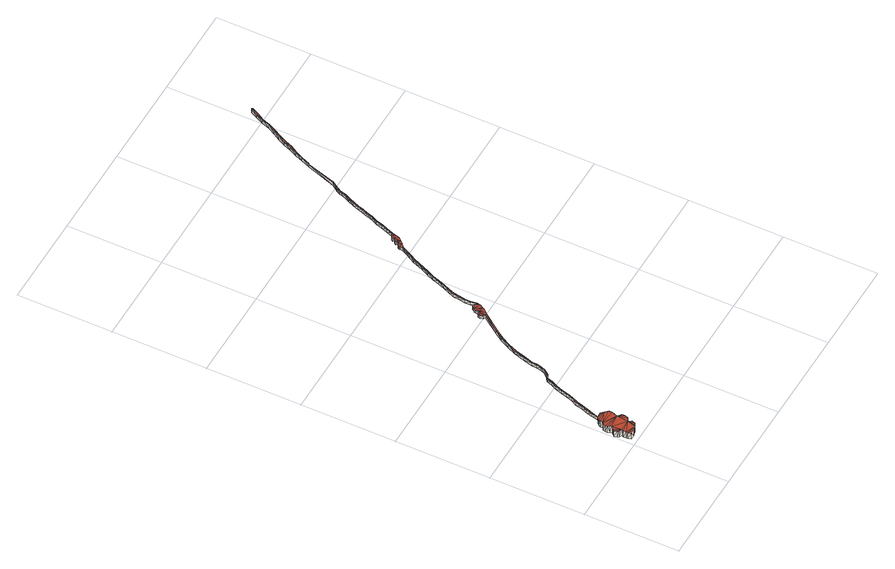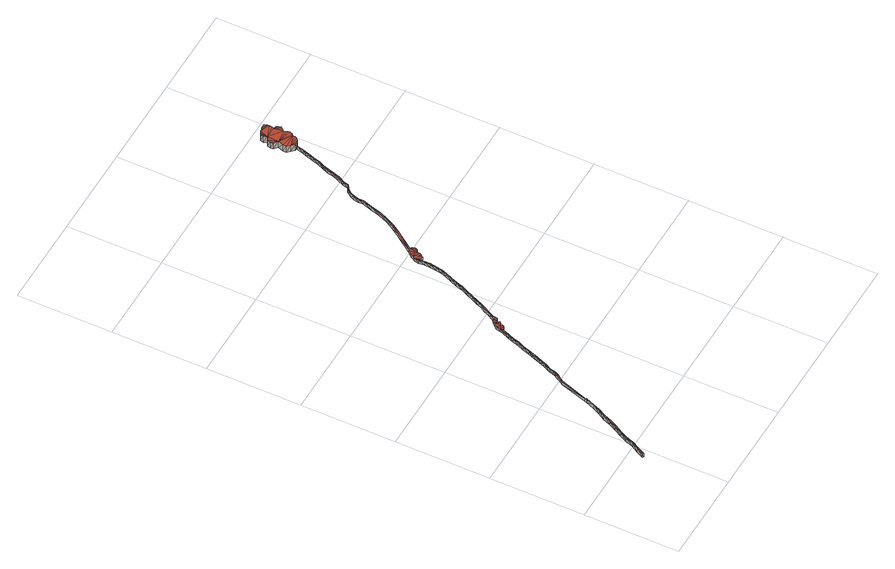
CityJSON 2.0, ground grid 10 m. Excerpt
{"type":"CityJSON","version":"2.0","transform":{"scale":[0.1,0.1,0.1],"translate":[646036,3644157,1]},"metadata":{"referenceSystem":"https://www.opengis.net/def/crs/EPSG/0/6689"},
"CityObjects":{
"otherconstruction1":{"type":"OtherConstruction","attributes":{"class":"08","function":"0801"},"geometry":[{"type":"MultiSurface","lod":"3","boundaries":[[[0,1,2]],[[3,4,5]],[[6,7,8]],[[9,6,10]],[[11,12,3]],[[7,13,14]],[[8,10,6]],[[4,3,12]],[[15,16,11]],[[13,17,18]],[[14,8,7]],[[12,11,16]],[[19,16,20]],[[17,19,21]],[[18,14,13]],[[15,20,16]],[[21,18,17]],[[20,21,19]],[[22,23,24]],[[25,23,26]],[[23,25,24]],[[27,26,28]],[[26,27,25]],[[29,28,30]],[[29,31,32]],[[33,32,31]],[[28,29,27]],[[32,33,34]],[[35,33,36]],[[31,29,30]],[[37,38,39]],[[40,38,41]],[[42,43,44]],[[45,42,46]],[[47,48,49]],[[50,51,52]],[[53,54,55]],[[47,55,54]],[[23,22,56]],[[57,36,58]],[[38,40,39]],[[59,41,60]],[[59,44,43]],[[42,45,61]],[[51,50,48]],[[50,62,63]],[[63,64,65]],[[65,2,1]],[[66,67,68]],[[69,70,71]],[[53,71,72]],[[55,47,49]],[[73,74,75]],[[76,75,77]],[[36,57,35]],[[78,58,79]],[[78,80,81]],[[81,82,83]],[[41,59,40]],[[43,42,61]],[[62,50,52]],[[2,65,64]],[[70,69,67]],[[54,53,72]],[[75,76,73]],[[76,84,85]],[[85,86,87]],[[66,87,86]],[[88,89,90]],[[91,92,93]],[[94,93,95]],[[58,78,57]],[[82,81,80]],[[96,97,98]],[[99,98,100]],[[101,102,103]],[[104,102,105]],[[44,59,60]],[[64,63,62]],[[71,53,69]],[[84,76,77]],[[87,66,68]],[[106,89,107]],[[89,88,108]],[[109,110,111]],[[93,94,91]],[[94,112,113]],[[113,56,22]],[[80,78,79]],[[98,99,96]],[[114,100,115]],[[116,117,101]],[[102,104,103]],[[118,37,119]],[[45,46,120]],[[67,66,70]],[[86,85,84]],[[89,106,121]],[[89,108,74]],[[111,110,122]],[[123,124,125]],[[82,124,83]],[[126,124,127]],[[112,94,95]],[[33,35,34]],[[128,129,130]],[[100,114,99]],[[131,115,132]],[[133,134,116]],[[102,101,117]],[[38,37,135]],[[136,119,137]],[[74,73,138]],[[89,74,138]],[[106,110,139]],[[122,110,126]],[[124,82,125]],[[127,124,140]],[[56,113,112]],[[129,128,141]],[[141,142,129]],[[143,120,144]],[[115,131,114]],[[145,132,146]],[[145,147,133]],[[117,116,134]],[[119,136,118]],[[136,148,149]],[[149,150,151]],[[104,151,150]],[[89,121,90]],[[110,109,139]],[[124,126,110]],[[92,152,141]],[[153,154,143]],[[142,141,154]],[[120,143,155]],[[156,157,46]],[[132,145,131]],[[134,133,147]],[[148,136,137]],[[151,104,105]],[[110,106,107]],[[92,91,152]],[[143,154,155]],[[142,154,158]],[[144,46,157]],[[156,46,159]],[[147,145,146]],[[150,149,148]],[[124,123,140]],[[141,128,92]],[[157,156,160]],[[37,118,135]],[[154,153,158]],[[97,96,161]],[[144,120,46]],[[48,47,51]],[[97,161,162]],[[162,161,163]],[[164,165,166]],[[164,166,167]],[[167,166,168]],[[167,168,169]],[[169,168,170]],[[171,170,172]],[[170,171,169]],[[172,170,173]],[[170,168,174]],[[170,174,175]],[[170,175,176]],[[176,175,177]],[[176,177,178]],[[170,176,179]],[[176,178,180]],[[170,179,181]],[[176,180,182]],[[181,179,183]],[[183,179,184]],[[179,176,185]],[[179,185,186]],[[179,186,187]],[[179,187,188]],[[179,188,189]],[[179,189,190]],[[190,189,191]],[[191,189,192]],[[192,189,193]],[[192,193,194]],[[192,194,195]],[[192,195,163]],[[163,196,192]],[[195,162,163]],[[197,198,199]],[[199,198,200]],[[199,200,201]],[[201,200,202]],[[201,202,203]],[[201,203,204]],[[203,202,205]],[[204,203,206]],[[203,205,207]],[[206,203,208]],[[206,208,209]],[[203,207,210]],[[206,211,212]],[[211,206,209]],[[208,203,213]],[[213,203,214]],[[208,213,215]],[[215,213,216]],[[216,213,217]],[[213,214,218]],[[217,213,219]],[[219,213,220]],[[213,218,221]],[[220,213,222]],[[220,222,223]],[[220,223,224]],[[225,224,226]],[[224,225,220]],[[226,224,227]],[[206,212,228]],[[229,230,224]],[[230,227,224]],[[231,232,233]],[[234,235,236]],[[237,238,236]],[[235,239,240]],[[234,236,238]],[[241,242,243]],[[244,245,246]],[[239,245,247]],[[240,236,235]],[[243,246,245]],[[247,240,239]],[[248,249,250]],[[248,250,251]],[[252,253,254]],[[255,256,254]],[[244,247,245]],[[241,257,242]],[[258,251,250]],[[259,260,258]],[[253,260,261]],[[252,254,256]],[[257,262,263]],[[263,242,257]],[[264,265,266]],[[267,268,269]],[[270,271,272]],[[272,265,270]],[[251,258,260]],[[261,254,253]],[[273,274,275]],[[276,277,273]],[[262,277,278]],[[246,243,242]],[[279,280,281]],[[282,279,283]],[[266,269,268]],[[284,268,285]],[[286,284,287]],[[287,288,286]],[[289,290,231]],[[291,292,289]],[[293,271,291]],[[264,270,265]],[[259,261,260]],[[294,295,296]],[[297,298,296]],[[299,300,301]],[[302,299,303]],[[274,273,277]],[[278,263,262]],[[304,305,306]],[[307,304,308]],[[309,310,311]],[[312,288,313]],[[314,315,316]],[[317,280,314]],[[281,283,279]],[[267,285,268]],[[312,286,288]],[[290,289,292]],[[293,272,271]],[[318,250,249]],[[255,319,256]],[[294,296,298]],[[320,321,297]],[[300,322,323]],[[301,303,299]],[[276,278,277]],[[324,325,237]],[[326,305,324]],[[306,308,304]],[[327,328,329]],[[283,309,311]],[[330,331,311]],[[313,316,315]],[[317,281,280]],[[285,287,284]],[[292,291,271]],[[319,332,333]],[[333,256,319]],[[298,297,321]],[[334,335,320]],[[322,336,337]],[[323,301,300]],[[338,339,340]],[[238,237,325]],[[326,306,305]],[[329,341,342]],[[343,275,342]],[[344,345,342]],[[346,329,328]],[[282,283,311]],[[347,330,311]],[[315,314,280]],[[232,231,290]],[[348,295,349]],[[350,351,352]],[[353,332,350]],[[354,318,249]],[[321,320,335]],[[355,356,334]],[[336,356,357]],[[337,323,322]],[[358,359,354]],[[360,338,361]],[[308,339,338]],[[325,324,305]],[[362,342,341]],[[343,342,345]],[[363,329,346]],[[364,331,329]],[[364,311,331]],[[269,266,265]],[[349,352,351]],[[353,333,332]],[[335,334,356]],[[357,337,336]],[[365,366,367]],[[318,354,368]],[[369,340,339]],[[370,371,360]],[[372,275,274]],[[372,342,275]],[[327,329,331]],[[316,313,288]],[[351,350,332]],[[355,357,356]],[[318,367,366]],[[368,354,359]],[[340,361,338]],[[359,360,371]],[[344,342,362]],[[347,311,310]],[[348,296,295]],[[367,318,368]],[[358,360,359]],[[341,329,363]],[[373,318,366]],[[338,307,308]],[[370,360,361]],[[352,349,295]],[[303,374,302]],[[374,375,302]],[[376,377,378]],[[379,380,376]],[[377,376,380]],[[381,382,379]],[[383,384,385]],[[380,379,382]],[[386,387,381]],[[384,388,389]],[[385,390,383]],[[382,381,387]],[[391,392,386]],[[393,388,391]],[[389,385,384]],[[387,386,392]],[[393,389,388]],[[392,391,388]],[[394,378,377]],[[27,29,239]],[[245,239,29]],[[29,32,245]],[[243,245,32]],[[243,32,241]],[[34,241,32]],[[34,35,241]],[[257,241,35]],[[257,35,262]],[[57,262,35]],[[78,277,57]],[[262,57,277]],[[277,78,274]],[[81,274,78]],[[274,81,372]],[[83,372,81]],[[295,104,352]],[[150,352,104]],[[352,150,350]],[[148,350,150]],[[137,353,148]],[[350,148,353]],[[137,119,353]],[[333,353,119]],[[119,37,333]],[[256,333,37]],[[37,39,256]],[[252,256,39]],[[39,40,252]],[[253,252,40]],[[40,59,253]],[[260,253,59]],[[260,59,251]],[[43,251,59]],[[251,43,248]],[[61,248,43]],[[248,61,249]],[[45,249,61]],[[249,45,354]],[[120,354,45]],[[354,120,358]],[[155,358,120]],[[358,155,360]],[[154,360,155]],[[360,154,338]],[[141,338,154]],[[141,152,338]],[[307,338,152]],[[152,91,307]],[[304,307,91]],[[91,94,304]],[[305,304,94]],[[94,113,305]],[[325,305,113]],[[113,22,325]],[[238,325,22]],[[22,24,238]],[[234,238,24]],[[24,25,234]],[[235,234,25]],[[25,27,235]],[[239,235,27]],[[82,275,125]],[[343,125,275]],[[125,343,123]],[[345,123,343]],[[140,123,344]],[[345,344,123]],[[344,362,140]],[[127,140,362]],[[126,127,341]],[[362,341,127]],[[363,122,341]],[[126,341,122]],[[122,363,111]],[[346,111,363]],[[346,328,111]],[[109,111,328]],[[139,109,327]],[[328,327,109]],[[106,139,331]],[[327,331,139]],[[106,331,121]],[[330,121,331]],[[121,330,90]],[[347,90,330]],[[88,90,310]],[[347,310,90]],[[108,88,309]],[[310,309,88]],[[74,108,283]],[[309,283,108]],[[233,2,231]],[[233,0,2]],[[161,96,302]],[[299,302,96]],[[96,99,299]],[[300,299,99]],[[99,114,300]],[[322,300,114]],[[114,131,322]],[[336,322,131]],[[131,145,336]],[[356,336,145]],[[145,133,356]],[[335,356,133]],[[133,116,335]],[[321,335,116]],[[116,101,321]],[[298,321,101]],[[101,103,298]],[[294,298,103]],[[103,104,294]],[[295,294,104]],[[163,302,375]],[[163,161,302]],[[301,98,303]],[[97,303,98]],[[323,100,301]],[[98,301,100]],[[100,323,115]],[[337,115,323]],[[115,337,132]],[[357,132,337]],[[132,357,146]],[[355,146,357]],[[146,355,147]],[[334,147,355]],[[147,334,134]],[[320,134,334]],[[134,320,117]],[[297,117,320]],[[117,297,102]],[[296,102,297]],[[102,296,105]],[[348,105,296]],[[97,162,303]],[[162,374,303]],[[372,83,342]],[[124,342,83]],[[342,124,329]],[[110,329,124]],[[329,110,364]],[[107,364,110]],[[107,89,364]],[[311,364,89]],[[89,138,311]],[[282,311,138]],[[138,73,282]],[[279,282,73]],[[73,76,279]],[[280,279,76]],[[76,85,280]],[[315,280,85]],[[85,87,315]],[[313,315,87]],[[87,68,313]],[[312,313,68]],[[68,67,312]],[[286,312,67]],[[67,69,286]],[[284,286,69]],[[69,53,284]],[[268,284,53]],[[53,55,268]],[[266,268,55]],[[264,266,49]],[[55,49,266]],[[270,264,48]],[[49,48,264]],[[48,50,270]],[[271,270,50]],[[271,50,292]],[[63,292,50]],[[292,63,290]],[[65,290,63]],[[290,65,232]],[[1,232,65]],[[149,151,351]],[[349,351,151]],[[351,332,149]],[[136,149,332]],[[136,332,118]],[[319,118,332]],[[118,319,135]],[[348,349,105]],[[151,105,349]],[[255,135,319]],[[135,255,38]],[[254,38,255]],[[38,254,41]],[[261,41,254]],[[60,41,259]],[[261,259,41]],[[44,60,258]],[[259,258,60]],[[42,44,250]],[[258,250,44]],[[250,318,42]],[[46,42,318]],[[1,233,232]],[[1,0,233]],[[378,394,10]],[[9,10,394]],[[5,0,390]],[[3,5,385]],[[390,385,5]],[[11,3,389]],[[385,389,3]],[[15,11,393]],[[389,393,11]],[[20,15,391]],[[393,391,15]],[[21,20,386]],[[391,386,20]],[[18,21,381]],[[386,381,21]],[[14,18,379]],[[381,379,18]],[[8,14,376]],[[379,376,14]],[[10,8,378]],[[376,378,8]],[[0,233,390]],[[233,395,390]],[[390,395,5]],[[5,4,390]],[[383,390,4]],[[4,12,383]],[[384,383,12]],[[12,16,384]],[[388,384,16]],[[16,19,388]],[[392,388,19]],[[19,17,392]],[[387,392,17]],[[17,13,387]],[[382,387,13]],[[13,7,382]],[[380,382,7]],[[7,6,380]],[[377,380,6]],[[6,9,377]],[[394,377,9]],[[233,5,395]],[[233,0,5]],[[291,289,62]],[[74,283,75]],[[281,75,283]],[[75,281,77]],[[317,77,281]],[[77,317,84]],[[314,84,317]],[[86,84,316]],[[314,316,84]],[[66,86,288]],[[316,288,86]],[[287,70,288]],[[66,288,70]],[[70,287,71]],[[285,71,287]],[[71,285,72]],[[267,72,285]],[[54,72,269]],[[267,269,72]],[[47,54,265]],[[269,265,54]],[[47,265,51]],[[272,51,265]],[[52,51,293]],[[272,293,51]],[[293,291,52]],[[62,52,291]],[[64,62,289]],[[2,64,231]],[[289,231,64]],[[92,308,93]],[[306,93,308]],[[93,306,95]],[[326,95,306]],[[95,326,112]],[[324,112,326]],[[237,56,324]],[[112,324,56]],[[56,237,23]],[[236,23,237]],[[23,236,26]],[[240,26,236]],[[28,26,247]],[[240,247,26]],[[28,247,30]],[[244,30,247]],[[31,30,246]],[[244,246,30]],[[33,31,242]],[[246,242,31]],[[36,33,263]],[[242,263,33]],[[58,36,278]],[[263,278,36]],[[79,58,276]],[[278,276,58]],[[80,79,273]],[[276,273,79]],[[273,275,80]],[[82,80,275]],[[46,318,159]],[[373,159,318]],[[159,373,156]],[[366,156,373]],[[156,366,160]],[[365,160,366]],[[157,160,367]],[[365,367,160]],[[144,157,368]],[[367,368,157]],[[143,144,359]],[[368,359,144]],[[371,153,359]],[[143,359,153]],[[153,371,158]],[[370,158,371]],[[142,158,361]],[[370,361,158]],[[361,340,142]],[[129,142,340]],[[130,129,369]],[[340,369,129]],[[128,130,339]],[[369,339,130]],[[92,128,308]],[[339,308,128]],[[229,192,196]],[[192,229,224]],[[224,191,192]],[[191,224,223]],[[223,190,191]],[[190,223,222]],[[222,179,190]],[[179,222,213]],[[213,184,179]],[[184,213,221]],[[221,183,184]],[[183,221,218]],[[218,181,183]],[[181,218,214]],[[214,170,181]],[[170,214,203]],[[203,173,170]],[[173,203,210]],[[210,172,173]],[[172,210,207]],[[207,171,172]],[[171,207,205]],[[205,169,171]],[[169,205,202]],[[169,200,167]],[[200,169,202]],[[198,167,200]],[[167,198,164]],[[197,164,198]],[[164,197,165]],[[197,166,165]],[[166,197,199]],[[199,168,166]],[[168,199,201]],[[201,174,168]],[[174,201,204]],[[204,175,174]],[[175,204,206]],[[206,177,175]],[[177,206,228]],[[228,178,177]],[[178,228,212]],[[212,180,178]],[[180,212,211]],[[209,180,211]],[[180,209,182]],[[209,176,182]],[[176,209,208]],[[208,185,176]],[[185,208,215]],[[185,216,186]],[[216,185,215]],[[216,187,186]],[[187,216,217]],[[217,188,187]],[[188,217,219]],[[219,189,188]],[[189,219,220]],[[220,193,189]],[[193,220,225]],[[193,226,194]],[[226,193,225]],[[226,195,194]],[[195,226,227]],[[230,229,375]],[[375,374,230]],[[229,196,375]],[[196,163,375]],[[195,227,374]],[[374,162,195]],[[227,230,374]]],"semantics":{"surfaces":[{"type":"GroundSurface"},{"type":"RoofSurface"},{"type":"WallSurface"}],"values":[0,0,0,0,0,0,0,0,0,0,0,0,0,0,0,0,0,0,0,0,0,0,0,0,0,0,0,0,0,0,0,0,0,0,0,0,0,0,0,0,0,0,0,0,0,0,0,0,0,0,0,0,0,0,0,0,0,0,0,0,0,0,0,0,0,0,0,0,0,0,0,0,0,0,0,0,0,0,0,0,0,0,0,0,0,0,0,0,0,0,0,0,0,0,0,0,0,0,0,0,0,0,0,0,0,0,0,0,0,0,0,0,0,0,0,0,0,0,0,0,0,0,0,0,0,0,0,0,0,0,0,0,0,0,0,0,0,0,0,0,0,0,0,0,0,0,0,0,0,0,0,0,0,0,0,0,0,0,0,0,0,0,0,0,0,0,0,0,0,0,0,0,0,0,0,0,0,0,0,0,0,0,0,0,0,0,0,0,0,0,0,0,0,1,1,1,1,1,1,1,1,1,1,1,1,1,1,1,1,1,1,1,1,1,1,1,1,1,1,1,1,1,1,1,1,1,1,1,1,1,1,1,1,1,1,1,1,1,1,1,1,1,1,1,1,1,1,1,1,1,1,1,1,1,1,1,1,1,1,1,1,1,1,1,1,1,1,1,1,1,1,1,1,1,1,1,1,1,1,1,1,1,1,1,1,1,1,1,1,1,1,1,1,1,1,1,1,1,1,1,1,1,1,1,1,1,1,1,1,1,1,1,1,1,1,1,1,1,1,1,1,1,1,1,1,1,1,1,1,1,1,1,1,1,1,1,1,1,1,1,1,1,1,1,1,1,1,1,1,1,1,1,1,1,1,1,1,1,1,1,1,1,1,1,1,1,1,1,1,1,1,1,1,1,1,1,1,1,1,1,1,1,1,1,1,2,2,2,2,2,2,2,2,2,2,2,2,2,2,2,2,2,2,2,2,2,2,2,2,2,2,2,2,2,2,2,2,2,2,2,2,2,2,2,2,2,2,2,2,2,2,2,2,2,2,2,2,2,2,2,2,2,2,2,2,2,2,2,2,2,2,2,2,2,2,2,2,2,2,2,2,2,2,2,2,2,2,2,2,2,2,2,2,2,2,2,2,2,2,2,2,2,2,2,2,2,2,2,2,2,2,2,2,2,2,2,2,2,2,2,2,2,2,2,2,2,2,2,2,2,2,2,2,2,2,2,2,2,2,2,2,2,2,2,2,2,2,2,2,2,2,2,2,2,2,2,2,2,2,2,2,2,2,2,2,2,2,2,2,2,2,2,2,2,2,2,2,2,2,2,2,2,2,2,2,2,2,2,2,2,2,2,2,2,2,2,2,2,2,2,2,2,2,2,2,2,2,2,2,2,2,2,2,2,2,2,2,2,2,2,2,2,2,2,2,2,2,2,2,2,2,2,2,2,2,2,2,2,2,2,2,2,2,2,2,2,2,2,2,2,2,2,2,2,2,2,2,2,2,2,2,2,2,2,2,2,2,2,2,2,2,2,2,2,2,2,2,2,2,2,2,2,2,2,2,2,2,2,2,2,2,2,2,2,2,2,2,2,2,2,2,2,2,2,2,2,2,2,2,2,2,2,2,2,2,2,2,2,2,2,2,2,2,2,2,2,2,2,2,2,2,2,2,2,2,2,2,2,2,2,2,2,2,2,2,2,2,2,2,2,2,2,2,2,2,2,2,2,2,2,2,2,2,2,2,2,2,2,2,2,2,2,2,2,2,2,2,2,2,2,2,2,2,2,2,2,2,2,2,2,2,2,2,2,2,2,2,2,2,2,2,2,2,2,2,2,2,2]}}]}
},
"vertices":[
[172,435,6],[163,404,6],[162,404,6],[179,452,6],[180,452,6],[176,444,6],[206,506,6],[202,499,6],[205,507,6],[210,514,6],[209,515,6],[183,460,6],[184,459,6],[199,491,6],[201,499,6],[186,468,6],[187,467,6],[195,483,6],[198,491,6],[191,475,6],[190,476,6],[194,483,6],[90,238,6],[91,244,6],[92,244,6],[95,251,6],[94,251,6],[98,258,6],[97,258,6],[100,265,6],[99,265,6],[102,272,6],[103,272,6],[105,279,6],[106,279,6],[109,285,6],[108,285,6],[46,132,6],[48,142,6],[49,142,6],[52,152,6],[51,153,6],[66,181,6],[61,171,6],[60,172,6],[80,198,6],[79,199,6],[153,386,6],[155,390,6],[154,386,6],[156,393,6],[154,390,6],[155,393,6],[149,375,6],[150,381,6],[151,380,6],[89,238,6],[111,291,6],[110,291,6],[56,162,6],[55,162,6],[67,180,6],[157,397,6],[158,396,6],[159,400,6],[160,400,6],[142,358,6],[145,363,6],[143,358,6],[147,369,6],[144,364,6],[146,369,6],[148,375,6],[134,332,6],[130,325,6],[133,332,6],[136,338,6],[135,338,6],[114,296,6],[113,297,6],[116,302,6],[117,302,6],[119,308,6],[120,308,6],[137,345,6],[138,345,6],[140,351,6],[141,351,6],[127,324,6],[130,321,6],[126,323,6],[88,219,6],[88,212,6],[87,219,6],[88,225,6],[87,225,6],[15,52,6],[13,46,6],[14,52,6],[17,58,6],[16,59,6],[30,97,6],[32,104,6],[33,104,6],[35,110,6],[34,110,6],[126,320,6],[129,317,6],[129,325,6],[123,318,6],[126,313,6],[122,317,6],[88,232,6],[89,232,6],[19,65,6],[18,65,6],[28,91,6],[29,98,6],[45,127,6],[46,127,6],[82,200,6],[125,321,6],[123,316,6],[119,311,6],[123,310,6],[119,310,6],[123,314,6],[122,314,6],[86,214,6],[82,213,6],[83,215,6],[21,71,6],[20,72,6],[26,84,6],[27,91,6],[45,132,6],[44,122,6],[45,122,6],[131,325,6],[124,319,6],[120,313,6],[88,209,6],[81,212,6],[81,206,6],[80,207,6],[24,78,6],[23,78,6],[25,85,6],[43,117,6],[42,117,6],[39,112,6],[38,113,6],[89,213,6],[80,208,6],[86,206,6],[85,203,6],[76,203,6],[78,206,6],[80,210,6],[77,200,6],[77,206,6],[13,45,6],[12,44,6],[13,44,6],[11,6,6],[6,6,6],[5,9,6],[13,7,6],[5,11,6],[15,7,6],[18,16,6],[17,8,6],[19,9,6],[20,13,6],[5,14,6],[6,16,6],[5,26,6],[3,17,6],[2,19,6],[19,28,6],[1,22,6],[22,18,6],[3,24,6],[23,22,6],[23,25,6],[4,28,6],[3,30,6],[3,32,6],[4,35,6],[6,36,6],[21,34,6],[21,38,6],[18,41,6],[6,39,6],[7,41,6],[9,43,6],[15,44,6],[6,6,14],[11,6,14],[5,9,14],[13,7,14],[5,11,14],[15,7,14],[18,16,14],[5,14,14],[17,8,14],[6,16,14],[19,9,14],[5,26,14],[3,24,14],[20,13,14],[1,22,14],[2,19,14],[19,28,14],[22,18,14],[4,28,14],[3,30,14],[3,32,14],[23,22,14],[4,35,14],[6,36,14],[23,25,14],[21,34,14],[21,38,14],[18,41,14],[6,39,14],[7,41,14],[9,43,14],[3,17,14],[15,44,14],[12,44,14],[162,404,10],[163,404,10],[172,435,10],[92,244,10],[95,251,10],[91,244,10],[89,238,10],[90,238,10],[98,258,10],[94,251,10],[106,279,10],[105,279,10],[103,272,10],[99,265,10],[100,265,10],[102,272,10],[97,258,10],[67,180,10],[80,198,10],[66,181,10],[61,171,10],[49,142,10],[52,152,10],[48,142,10],[45,132,10],[46,132,10],[109,285,10],[60,172,10],[55,162,10],[56,162,10],[51,153,10],[111,291,10],[108,285,10],[154,386,10],[153,386,10],[151,380,10],[148,375,10],[149,375,10],[150,381,10],[155,390,10],[156,393,10],[154,390,10],[116,302,10],[117,302,10],[119,308,10],[113,297,10],[114,296,10],[110,291,10],[134,332,10],[136,338,10],[133,332,10],[131,325,10],[130,325,10],[147,369,10],[146,369,10],[145,363,10],[144,364,10],[142,358,10],[159,400,10],[160,400,10],[157,397,10],[158,396,10],[155,393,10],[33,104,10],[35,110,10],[32,104,10],[29,98,10],[30,97,10],[15,52,10],[17,58,10],[14,52,10],[13,45,10],[13,46,10],[88,219,10],[88,225,10],[87,219,10],[89,213,10],[88,212,10],[129,325,10],[127,324,10],[130,321,10],[143,358,10],[141,351,10],[137,345,10],[138,345,10],[140,351,10],[135,338,10],[79,199,10],[45,127,10],[27,91,10],[28,91,10],[19,65,10],[16,59,10],[88,232,10],[89,232,10],[87,225,10],[124,319,10],[123,318,10],[126,313,10],[125,321,10],[126,320,10],[44,122,10],[46,127,10],[25,85,10],[26,84,10],[21,71,10],[18,65,10],[88,209,10],[86,214,10],[82,213,10],[123,314,10],[123,310,10],[119,310,10],[120,313,10],[119,311,10],[122,317,10],[126,323,10],[34,110,10],[38,113,10],[43,117,10],[42,117,10],[39,112,10],[45,122,10],[82,200,10],[23,78,10],[24,78,10],[20,72,10],[85,203,10],[81,206,10],[86,206,10],[81,212,10],[122,314,10],[123,316,10],[129,317,10],[77,206,10],[76,203,10],[78,206,10],[80,207,10],[83,215,10],[80,210,10],[80,208,10],[120,308,10],[77,200,10],[12,44,10],[13,44,10],[205,507,11],[206,506,11],[209,515,11],[201,499,11],[202,499,11],[198,491,11],[199,491,11],[180,452,11],[184,459,11],[179,452,11],[194,483,11],[195,483,11],[187,467,11],[183,460,11],[176,444,11],[190,476,11],[191,475,11],[186,468,11],[210,514,11],[172,435,11]
]}
